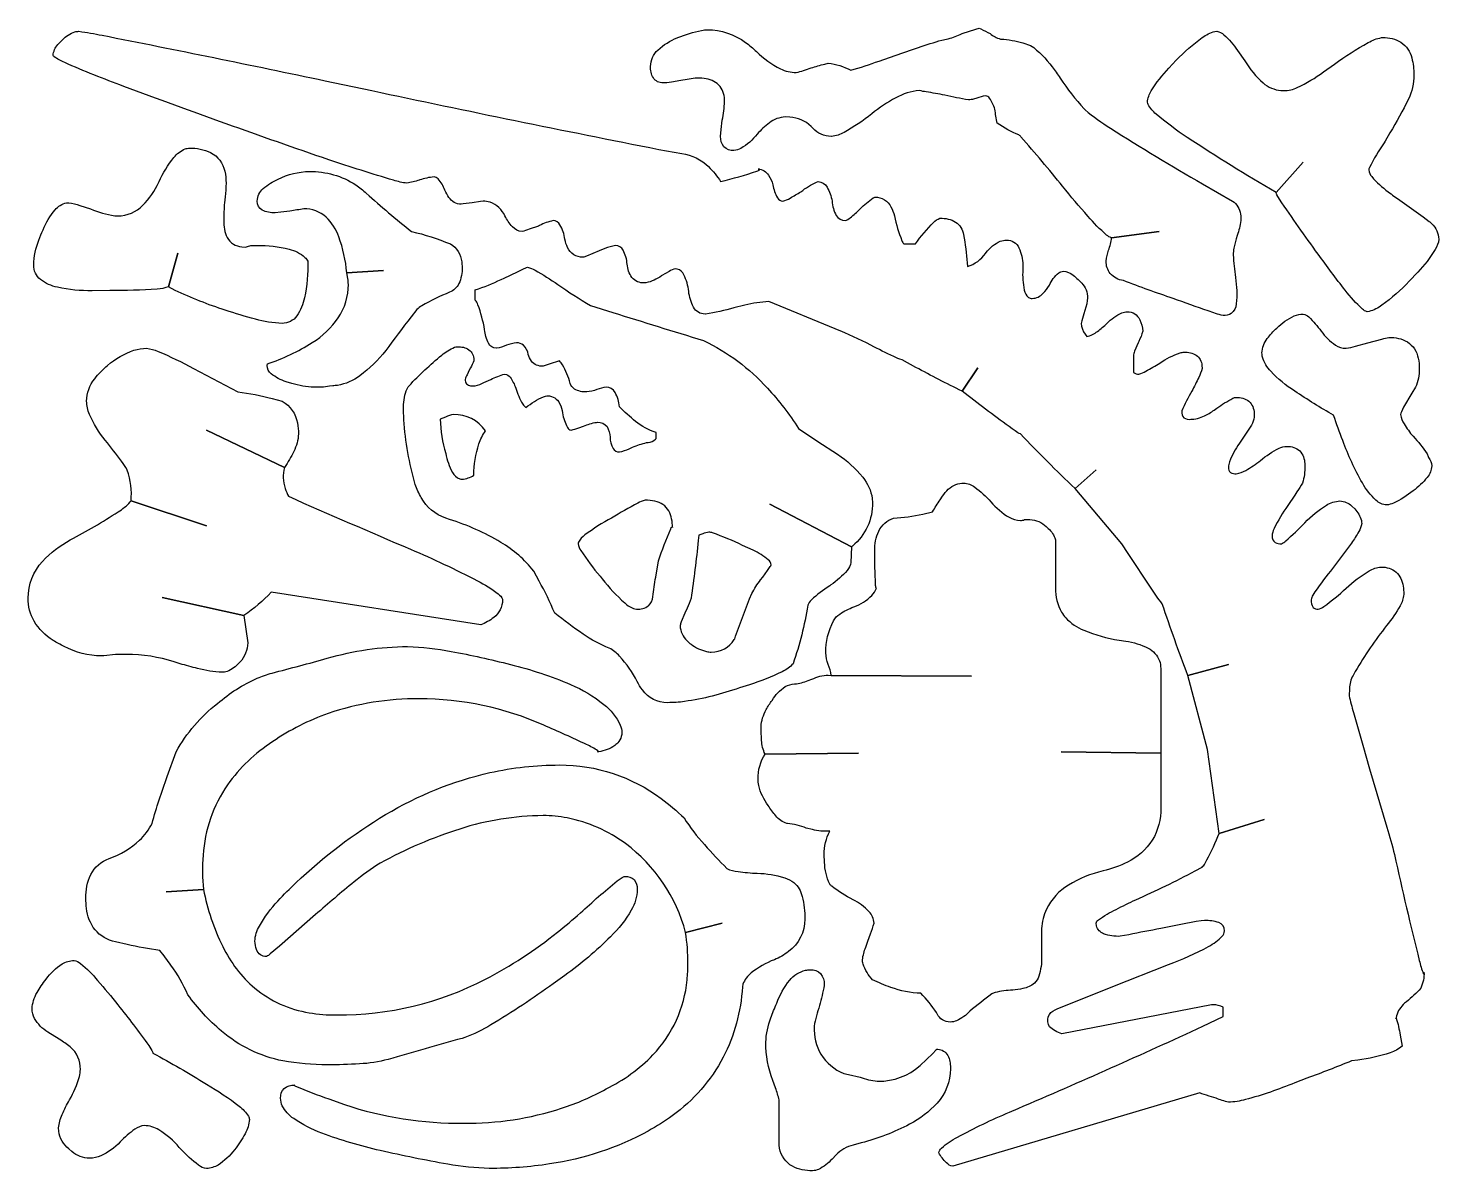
# Model space of a CAD drawing. Header units: metres. Extents: x 0 to 6.29, y 0 to 1.67.
# Drawn here: x 2.175 to 3.986, y 0.119 to 1.586 of the extents above; entities that cross this region are included whole.
import ezdxf

# ---------------------------------------------------------------- set-up
doc = ezdxf.new("R2010")
doc.units = ezdxf.units.M

msp = doc.modelspace()

# ---------------------------------------------------------------- linework, layer by layer
at = {"layer": 'Layer 1', "color": 0}
for points in [[(3.967, 0.374, -0.1263), (3.96275, 0.35359), (3.961, 0.351, -0.0372), (3.942, 0.334, 0.1289), (3.93153, 0.31796, 0.0637), (3.931, 0.314), (3.93114, 0.31508), (3.93148, 0.31473, -0.0325), (3.93637, 0.29321), (3.939, 0.279, -0.1068), (3.92345, 0.27044, -0.045), (3.88206, 0.26118), (3.874, 0.26, -0.0097), (3.81652, 0.23778), (3.801, 0.232, -0.0343), (3.73783, 0.21039, -0.0565), (3.716, 0.207, -0.025), (3.7, 0.212), (3.69101, 0.21491, -0.0166), (3.679, 0.219), (3.362, 0.125, -0.1886), (3.35379, 0.12934, -0.0579), (3.344, 0.142, -0.1878), (3.34766, 0.14819, -0.0604), (3.36804, 0.16218, -0.0247), (3.43465, 0.19412), (3.446, 0.199, 0.0074), (3.68319, 0.30466), (3.709, 0.317), (3.709, 0.329, 0.132), (3.69642, 0.33196), (3.694, 0.332), (3.502, 0.295, -0.1047), (3.486, 0.304, -0.1941), (3.48451, 0.31654, -0.1915), (3.49347, 0.32575), (3.496, 0.327), (3.56764, 0.35556), (3.639, 0.384, 0.0391), (3.69053, 0.40704, 0.0813), (3.70778, 0.42001, 0.1751), (3.711, 0.427, 0.3303), (3.70356, 0.4376, 0.1007), (3.68503, 0.44014), (3.681, 0.44, 0.015), (3.629, 0.43, 0.0056), (3.58801, 0.42207), (3.577, 0.42, -0.0992), (3.55574, 0.42333, -0.2509), (3.54637, 0.43351), (3.546, 0.437, -0.1894), (3.54904, 0.441, -0.0465), (3.57165, 0.45456, -0.0095), (3.597, 0.467, 0.0162), (3.67329, 0.50393), (3.682, 0.509, 0.1359), (3.68605, 0.51383, 0.0283), (3.70235, 0.54816), (3.704, 0.552), (3.762, 0.57), (3.704, 0.552), (3.689, 0.66), (3.664, 0.755), (3.716, 0.769), (3.664, 0.755, -0.0128), (3.631, 0.847, -0.0284), (3.61666, 0.86708), (3.58727, 0.91146), (3.579, 0.924), (3.519, 0.995), (3.546, 1.019), (3.519, 0.995, -0.0109), (3.449, 1.065, -0.0833), (3.44204, 1.06893, -0.0104), (3.3817, 1.1141), (3.374, 1.12), (3.394, 1.15), (3.374, 1.12, -0.012), (3.31474, 1.15053), (3.297, 1.16, -0.0565), (3.28616, 1.16437, -0.0095), (3.257, 1.179, 0.0247), (3.21171, 1.19976), (3.211, 1.2), (3.126, 1.235, 0.0487), (3.09506, 1.23041), (3.081, 1.227, -0.0349), (3.04461, 1.21903), (3.044, 1.219, -0.2819), (3.02927, 1.22784, -0.0969), (3.023, 1.248, 0.0816), (3.01691, 1.26934, 0.2255), (3.0083, 1.27677), (3.006, 1.277, 0.1116), (2.99783, 1.27378), (2.98847, 1.26828), (2.988, 1.268, -0.1056), (2.96811, 1.25915), (2.966, 1.259, -0.2406), (2.95009, 1.26592, -0.1364), (2.944, 1.283, 0.105), (2.93872, 1.30105, 0.2745), (2.929, 1.307, 0.0618), (2.91544, 1.30297), (2.908, 1.3), (2.90005, 1.29663), (2.89179, 1.29321, -0.0815), (2.887, 1.292, -0.3034), (2.86753, 1.30435, -0.0678), (2.864, 1.315, 0.0954), (2.85767, 1.3335, 0.2637), (2.849, 1.339, 0.054), (2.83158, 1.33271), (2.83, 1.332), (2.81801, 1.32781, -0.0509), (2.809, 1.325, -0.2079), (2.79657, 1.33116, -0.0682), (2.787, 1.345, 0.2039), (2.76791, 1.36262, 0.0787), (2.759, 1.364), (2.75551, 1.36352), (2.745, 1.362), (2.73332, 1.36034), (2.731, 1.36, -0.2492), (2.71516, 1.36865, -0.0616), (2.71, 1.378, 0.1019), (2.70117, 1.39252, 0.1887), (2.696, 1.395, 0.0624), (2.67764, 1.39119), (2.677, 1.391, -0.0406), (2.661, 1.387, -0.0459), (2.64417, 1.39083, -0.0092), (2.561, 1.417, -0.0063), (2.29759, 1.51133, -0.0162), (2.22181, 1.54195, -0.0594), (2.20785, 1.54969, -0.19), (2.207, 1.551, -0.1717), (2.21303, 1.56491, -0.0411), (2.219, 1.571, -0.131), (2.23497, 1.58132, -0.0657), (2.24, 1.582, -0.0206), (2.26994, 1.57692, -0.0037), (2.55639, 1.51848), (2.616, 1.506, 0.0041), (2.98477, 1.43038), (3.014, 1.425, -0.168), (3.04845, 1.40823, -0.0616), (3.064, 1.389, 0.0174), (3.11066, 1.40248, 0.1418), (3.11443, 1.40448, 0.314), (3.11278, 1.40499), (3.112, 1.405, -0.2634), (3.1255, 1.39719, -0.0744), (3.131, 1.385, 0.0918), (3.13696, 1.36835, 0.2601), (3.144, 1.364, 0.0789), (3.15314, 1.36793, 0.0144), (3.167, 1.376, -0.0599), (3.18713, 1.38853), (3.189, 1.389, -0.2632), (3.20056, 1.38204, -0.0985), (3.207, 1.364, 0.1118), (3.21251, 1.34567, 0.27), (3.224, 1.339, 0.1158), (3.23039, 1.34266, 0.0317), (3.243, 1.354, -0.0375), (3.25994, 1.36819, -0.1204), (3.262, 1.369, -0.2983), (3.28269, 1.35653, -0.0637), (3.287, 1.345, 0.0379), (3.29671, 1.31318, 0.0532), (3.299, 1.309), (3.314, 1.309, -0.0342), (3.33746, 1.33671, -0.1284), (3.34528, 1.34193), (3.346, 1.342, -0.1468), (3.36572, 1.33711, -0.2036), (3.376, 1.321), (3.37667, 1.31632, -0.0183), (3.381, 1.28, 0.1633), (3.4042, 1.29692), (3.405, 1.298, -0.1321), (3.42306, 1.31249, -0.0909), (3.431, 1.314, -0.3027), (3.44703, 1.30385, -0.1047), (3.45186, 1.28195), (3.452, 1.276, 0.0707), (3.45374, 1.24985, 0.1768), (3.45922, 1.24043, 0.1551), (3.464, 1.239, 0.2013), (3.47778, 1.2455, 0.0573), (3.486, 1.256, -0.1177), (3.49801, 1.2717, -0.1533), (3.504, 1.274, -0.1595), (3.5164, 1.26889, -0.0476), (3.529, 1.257, -0.2202), (3.53472, 1.2366), (3.534, 1.232), (3.53027, 1.21927, 0.036), (3.527, 1.207, 0.1451), (3.53193, 1.19318), (3.534, 1.19, 0.1209), (3.54779, 1.19674, 0.025), (3.56, 1.207, -0.1029), (3.57903, 1.22059, -0.0902), (3.586, 1.222, -0.3073), (3.60205, 1.2117, -0.0863), (3.606, 1.197, -0.0434), (3.60084, 1.18389), (3.6, 1.182), (3.5955, 1.17125, 0.0817), (3.594, 1.165), (3.594, 1.144, 0.1978), (3.601, 1.142, 0.091), (3.60995, 1.1456, 0.0127), (3.628, 1.156, -0.074), (3.65383, 1.16913, -0.0657), (3.659, 1.17, -0.1474), (3.67454, 1.1663, -0.2315), (3.68179, 1.15294), (3.682, 1.149, -0.0637), (3.67777, 1.13764, -0.0147), (3.669, 1.12, 0.0344), (3.65612, 1.09454), (3.656, 1.094, 0.2247), (3.65886, 1.08584, 0.1962), (3.66779, 1.08389), (3.669, 1.084, 0.1213), (3.68756, 1.08956, 0.0337), (3.701, 1.098, -0.0418), (3.72169, 1.11085, -0.0971), (3.726, 1.112, -0.1801), (3.74213, 1.10704, -0.2061), (3.74891, 1.09172), (3.749, 1.089, -0.0868), (3.747, 1.079, -0.0259), (3.74028, 1.0685), (3.73, 1.053, 0.0575), (3.71742, 1.02942, 0.0803), (3.716, 1.022, 0.2729), (3.71879, 1.01546, 0.1383), (3.726, 1.014, 0.1096), (3.73818, 1.01823, 0.0454), (3.757, 1.031, -0.065), (3.78099, 1.0466, -0.0997), (3.791, 1.049, -0.2005), (3.80742, 1.04323, -0.1865), (3.8139, 1.02694), (3.814, 1.024, -0.0813), (3.811, 1.002, -0.0388), (3.80395, 0.99082), (3.80108, 0.98654), (3.792, 0.973, 0.0452), (3.77452, 0.94354, 0.0959), (3.772, 0.934, 0.2837), (3.77598, 0.92569, 0.132), (3.784, 0.924, 0.1072), (3.78949, 0.92768, 0.0186), (3.814, 0.951, -0.0651), (3.84178, 0.97357, -0.1283), (3.859, 0.979, -0.1809), (3.87423, 0.97248), (3.878, 0.969, -0.1247), (3.88659, 0.95384, -0.0523), (3.887, 0.95, -0.11), (3.88322, 0.93963, -0.0267), (3.874, 0.925), (3.847, 0.889, 0.033), (3.82448, 0.85816, 0.1085), (3.822, 0.852, 0.1864), (3.82475, 0.8424, 0.2163), (3.831, 0.84, 0.1202), (3.83847, 0.84353, 0.0322), (3.867, 0.867, -0.0576), (3.89659, 0.88915, -0.12), (3.912, 0.894, -0.186), (3.9311, 0.88773, -0.1733), (3.94015, 0.8697, -0.0429), (3.941, 0.859, -0.1156), (3.93632, 0.84443, -0.0446), (3.919, 0.819, 0.0349), (3.87884, 0.7602), (3.876, 0.755, 0.1256), (3.87131, 0.73818), (3.871, 0.729, 0.0258), (3.87647, 0.70752), (3.88841, 0.66527), (3.897, 0.635), (3.91938, 0.56012, -0.0154), (3.929, 0.525, 0.006), (3.96098, 0.38876, 0.0423), (3.9661, 0.37221), (3.9665, 0.37176, 0.4443), (3.96696, 0.37279), (3.967, 0.374)], [(3.732, 1.339, -0.0606), (3.727, 1.32), (3.72592, 1.31569), (3.72306, 1.30337, 0.0469), (3.722, 1.295, 0.024), (3.725, 1.266, -0.0631), (3.726, 1.232, -0.232), (3.71956, 1.21974, -0.1491), (3.709, 1.217, -0.0303), (3.68997, 1.22294, -0.0048), (3.645, 1.239, -0.0127), (3.58116, 1.26193), (3.581, 1.262, -0.1747), (3.56416, 1.271, -0.1777), (3.559, 1.287, -0.0299), (3.562, 1.301, 0.0598), (3.566, 1.31687), (3.566, 1.317), (3.627, 1.325), (3.566, 1.317, -0.1409), (3.55954, 1.32045, -0.039), (3.5356, 1.34453, -0.0105), (3.503, 1.383, 0.011), (3.44959, 1.44653, 0.0697), (3.447, 1.449, -0.0602), (3.419, 1.464, -0.0136), (3.416, 1.482, 0.0751), (3.40933, 1.49607, 0.2372), (3.404, 1.499, 0.079), (3.393, 1.496), (3.38883, 1.49509, -0.0556), (3.382, 1.494, -0.0121), (3.352, 1.5, 0.0106), (3.32802, 1.50424, -0.0427), (3.319, 1.506, 0.1034), (3.28888, 1.49663, 0.0491), (3.258, 1.476, -0.0414), (3.22237, 1.45222, -0.1055), (3.20647, 1.44701), (3.206, 1.447, -0.202), (3.18232, 1.45755), (3.18, 1.46, 0.1806), (3.15296, 1.47174), (3.147, 1.472, 0.1561), (3.12656, 1.46454, 0.0603), (3.111, 1.45, -0.0903), (3.0899, 1.43168, -0.119), (3.081, 1.429, -0.2143), (3.06821, 1.43368, -0.1902), (3.064, 1.447), (3.06479, 1.45601), (3.066, 1.468, 0.0434), (3.069, 1.492, 0.1729), (3.06318, 1.51135, 0.1816), (3.0455, 1.521, 0.0475), (3.034, 1.522, 0.0123), (3.013, 1.519), (3.00098, 1.51692), (2.99472, 1.51585, -0.1719), (2.992, 1.516, -0.2512), (2.97868, 1.52066, -0.1678), (2.97404, 1.53515), (2.974, 1.537, -0.2064), (2.98351, 1.55802, -0.091), (3.00829, 1.57369), (3.009, 1.574, -0.0368), (3.03947, 1.58325, -0.0442), (3.047, 1.584, -0.1623), (3.09602, 1.56764, -0.0349), (3.11, 1.556, 0.0805), (3.14065, 1.53394, 0.1088), (3.161, 1.529, 0.0234), (3.18, 1.535, -0.0257), (3.19764, 1.53989), (3.202, 1.541, -0.0971), (3.231, 1.532, 0.0164), (3.26751, 1.54388), (3.288, 1.551, -0.0167), (3.34811, 1.57071), (3.354, 1.572, 0.0463), (3.37148, 1.57796), (3.374, 1.579), (3.39164, 1.58463), (3.396, 1.586), (3.39804, 1.58505, -0.0246), (3.41, 1.579, 0.095), (3.42316, 1.57209), (3.424, 1.572, -0.0633), (3.45186, 1.56701), (3.462, 1.564, -0.0761), (3.48945, 1.53656, -0.0149), (3.5, 1.522, 0.0381), (3.53061, 1.48242), (3.532, 1.481, 0.0322), (3.56453, 1.45764, 0.012), (3.68281, 1.38605), (3.721, 1.364, -0.2305), (3.7314, 1.34732, -0.0403), (3.732, 1.339)], [(3.986, 1.315, -0.1239), (3.98138, 1.30176, -0.0506), (3.9589, 1.27267), (3.948, 1.261, -0.0427), (3.91303, 1.23036, -0.0972), (3.89675, 1.22229), (3.894, 1.222, -0.1472), (3.88802, 1.22539, -0.0425), (3.86599, 1.2495, -0.0148), (3.831, 1.296, -0.0108), (3.7817, 1.36632), (3.77817, 1.37217, -0.091), (3.777, 1.375), (3.812, 1.414), (3.777, 1.375, -0.0144), (3.66313, 1.44571, -0.0336), (3.62314, 1.47577, -0.089), (3.61282, 1.48787, -0.109), (3.612, 1.491, -0.1243), (3.61689, 1.50548, -0.0524), (3.63946, 1.53479), (3.649, 1.545, -0.0444), (3.68232, 1.57405, -0.1013), (3.69843, 1.58176), (3.701, 1.582, -0.1709), (3.71013, 1.57769, -0.0572), (3.72754, 1.55749), (3.737, 1.544, 0.0842), (3.76035, 1.51587, 0.1578), (3.78339, 1.506), (3.787, 1.506, 0.1173), (3.80432, 1.50991, 0.0489), (3.83801, 1.52991), (3.852, 1.54, -0.0274), (3.89552, 1.56757, -0.0855), (3.91234, 1.5739), (3.914, 1.574, -0.1475), (3.93743, 1.568, -0.1834), (3.95132, 1.54781, -0.0702), (3.954, 1.526, -0.1203), (3.947, 1.495, -0.0195), (3.92325, 1.45158), (3.91718, 1.44104), (3.916, 1.439, 0.0364), (3.89703, 1.40708, 0.0782), (3.896, 1.404, 0.1565), (3.89999, 1.39549, 0.0582), (3.92106, 1.376, 0.0118), (3.936, 1.365), (3.96587, 1.344), (3.97383, 1.338, -0.0725), (3.977, 1.335, -0.2017), (3.986, 1.315)], [(2.534, 1.287, -0.0557), (2.52969, 1.23978, -0.1048), (2.51997, 1.21677, -0.246), (2.501, 1.207, -0.0592), (2.46667, 1.2124, -0.0182), (2.428, 1.224, -0.0341), (2.36363, 1.24943), (2.355, 1.254), (2.367, 1.297), (2.355, 1.254, -0.0765), (2.34062, 1.25111, -0.0206), (2.27986, 1.24907), (2.257, 1.249, -0.0593), (2.21259, 1.25331, -0.1128), (2.19083, 1.26324, -0.2325), (2.182, 1.282, -0.0855), (2.18871, 1.31397, -0.0175), (2.194, 1.327, -0.0806), (2.20943, 1.35278, -0.1708), (2.22419, 1.36178), (2.227, 1.362, -0.0606), (2.24142, 1.35847), (2.255, 1.354, 0.0667), (2.28612, 1.3452), (2.29, 1.345, 0.2005), (2.32224, 1.35858, 0.0881), (2.34267, 1.38832), (2.343, 1.389, -0.0636), (2.3621, 1.42009, -0.1315), (2.37661, 1.43108, -0.0822), (2.382, 1.432, -0.1206), (2.40921, 1.42638, -0.225), (2.42731, 1.40234, -0.0602), (2.429, 1.387, -0.0192), (2.42769, 1.36941), (2.427, 1.362, 0.0239), (2.426, 1.339, 0.1244), (2.43048, 1.31735, 0.2574), (2.44937, 1.30526), (2.454, 1.305), (2.45637, 1.30563), (2.461, 1.307), (2.469, 1.307, -0.068), (2.50994, 1.30238, -0.1245), (2.53023, 1.2917, -0.0601), (2.534, 1.287)], [(2.732, 1.279, -0.12), (2.72791, 1.25807, -0.1732), (2.716, 1.247, 0.0315), (2.6803, 1.22968, 0.0554), (2.674, 1.225), (2.66656, 1.21529, 0.0072), (2.634, 1.172, -0.0641), (2.60075, 1.13979, -0.12), (2.57226, 1.12744, -0.0348), (2.566, 1.127), (2.56188, 1.12637), (2.554, 1.125), (2.542, 1.125, -0.0631), (2.51343, 1.12993), (2.506, 1.132, -0.084), (2.48703, 1.14227, -0.2368), (2.48171, 1.15287), (2.482, 1.155, 0.0623), (2.53972, 1.18239, 0.0998), (2.573, 1.2142, 0.1509), (2.586, 1.257, 0.0372), (2.58537, 1.2645), (2.584, 1.272), (2.631, 1.275), (2.584, 1.272, 0.0653), (2.57377, 1.3182, 0.1173), (2.55736, 1.34356, 0.1907), (2.529, 1.354, 0.0164), (2.511, 1.351), (2.49946, 1.34974), (2.492, 1.349, -0.1291), (2.47548, 1.35238, -0.2862), (2.469, 1.364, -0.2145), (2.47679, 1.38015, -0.083), (2.496, 1.392, -0.1194), (2.536, 1.402, -0.151), (2.59557, 1.38478, -0.0423), (2.609, 1.374, 0.0118), (2.667, 1.325, -0.0424), (2.717, 1.309, -0.2381), (2.73153, 1.28609, -0.0351), (2.732, 1.279)], [(3.259, 0.977, -0.2283), (3.23335, 0.92115), (3.232, 0.92), (3.127, 0.975), (3.232, 0.92), (3.231, 0.9, -0.1618), (3.2265, 0.88993, -0.0651), (3.20554, 0.87112), (3.204, 0.87, 0.0484), (3.18059, 0.85199, 0.1341), (3.176, 0.845, -0.0425), (3.157, 0.77, -0.0995), (3.14315, 0.75981, -0.0403), (3.10093, 0.7431), (3.088, 0.739, -0.0496), (3.01777, 0.72151, -0.0317), (2.996, 0.72, -0.2465), (2.96354, 0.7364, -0.0477), (2.957, 0.747, 0.0656), (2.93429, 0.77978, 0.0837), (2.921, 0.79, -0.0597), (2.88742, 0.80801, -0.0217), (2.851, 0.835, 0.0288), (2.83096, 0.87609), (2.824, 0.889, 0.0927), (2.78197, 0.92577, 0.0574), (2.71601, 0.95536), (2.711, 0.957, -0.1875), (2.67962, 0.98324, -0.0494), (2.672, 1, -0.0547), (2.65736, 1.08336), (2.657, 1.097, -0.0889), (2.66022, 1.12035, -0.0822), (2.664, 1.127, -0.0323), (2.70589, 1.16617, -0.0783), (2.72243, 1.17633, -0.0791), (2.726, 1.177, -0.1574), (2.74085, 1.17321, -0.2391), (2.74697, 1.16023), (2.747, 1.159, -0.0643), (2.74263, 1.14988), (2.741, 1.147), (2.73837, 1.141, 0.0528), (2.736, 1.135, 0.427), (2.74298, 1.12701, 0.0657), (2.749, 1.127, 0.0626), (2.76004, 1.13099), (2.769, 1.135, -0.0445), (2.78683, 1.14199), (2.787, 1.142, -0.239), (2.79376, 1.13781, -0.062), (2.801, 1.124, 0.0763), (2.80997, 1.10338, 0.0696), (2.814, 1.099, -0.071), (2.83677, 1.11286, -0.0837), (2.842, 1.114, -0.292), (2.85728, 1.10417, -0.0872), (2.861, 1.092, 0.0832), (2.86739, 1.07351, 0.2487), (2.872, 1.07, 0.032), (2.88184, 1.07295), (2.888, 1.075, -0.0687), (2.90463, 1.07994), (2.906, 1.08, -0.2608), (2.91811, 1.07441, -0.1317), (2.922, 1.061, 0.121), (2.92582, 1.04652, 0.2713), (2.934, 1.042, 0.0678), (2.94668, 1.04613), (2.951, 1.048, -0.0548), (2.969, 1.05386), (2.971, 1.054, 0.2078), (2.98033, 1.05835), (2.981, 1.059), (2.981, 1.067, -0.0997), (2.95487, 1.08116, -0.0307), (2.934, 1.1, 0.1118), (2.92849, 1.11833, 0.27), (2.917, 1.125, 0.0632), (2.905, 1.122, -0.0743), (2.892, 1.119, -0.146), (2.87638, 1.12269, -0.1827), (2.871, 1.13, 0.0551), (2.861, 1.15383, 0.0572), (2.857, 1.159, -0.0144), (2.836, 1.152, -0.2453), (2.82111, 1.15858, -0.0924), (2.817, 1.167, 0.1752), (2.81075, 1.17915, 0.1761), (2.802, 1.182, 0.0509), (2.789, 1.179, -0.0788), (2.77626, 1.17501), (2.776, 1.175, -0.2831), (2.76599, 1.18143, -0.0986), (2.761, 1.199, 0.0465), (2.75235, 1.23096, 0.0655), (2.749, 1.237), (2.749, 1.25, 0.0285), (2.78219, 1.26331), (2.786, 1.265), (2.80314, 1.2733), (2.81193, 1.27754, -0.0771), (2.816, 1.279, -0.1033), (2.82572, 1.27535, -0.0219), (2.855, 1.257, 0.0221), (2.897, 1.23), (2.92566, 1.22106, 0.0026), (3.042, 1.185, -0.0968), (3.12399, 1.12402, -0.0447), (3.164, 1.072), (3.18895, 1.05553), (3.214, 1.039, -0.0759), (3.24639, 1.00945, -0.1327), (3.25867, 0.98217), (3.259, 0.977)], [(3.977, 1.024, -0.1588), (3.97114, 1.00931, -0.0714), (3.953, 0.992, -0.0561), (3.92797, 0.97625, -0.0986), (3.919, 0.974, -0.1772), (3.90536, 0.97996, -0.0803), (3.88795, 1.00208, -0.0417), (3.86271, 1.05643, -0.0104), (3.851, 1.089, -0.0176), (3.801, 1.12, -0.0603), (3.77025, 1.14552, -0.1225), (3.75963, 1.16377, -0.0582), (3.759, 1.169, -0.1526), (3.76585, 1.18747, -0.0546), (3.778, 1.201, -0.0878), (3.80047, 1.21655, -0.0976), (3.812, 1.219, -0.1739), (3.81918, 1.21521, -0.0398), (3.835, 1.197, 0.0858), (3.85328, 1.17923, 0.1416), (3.867, 1.175, 0.0433), (3.87911, 1.17781), (3.895, 1.182), (3.91302, 1.1868, -0.0371), (3.922, 1.189, -0.1407), (3.94567, 1.18326, -0.2069), (3.95963, 1.16234, -0.0558), (3.961, 1.149, -0.116), (3.956, 1.125), (3.95152, 1.11755), (3.94079, 1.09933), (3.93797, 1.09361, 0.0909), (3.937, 1.09, 0.1236), (3.94148, 1.07786, 0.0395), (3.953, 1.062, -0.0504), (3.97091, 1.0395, -0.0485), (3.973, 1.035, -0.1223), (3.977, 1.024)], [(2.784, 0.852, -0.2308), (2.7727, 0.82945, -0.0812), (2.756, 0.82), (2.487, 0.862, -0.0609), (2.452, 0.832), (2.347, 0.855), (2.452, 0.832), (2.457, 0.797, -0.1763), (2.44685, 0.77199), (2.446, 0.771, -0.1146), (2.43022, 0.76004, -0.0811), (2.424, 0.759, -0.0561), (2.39251, 0.76391, -0.0113), (2.37, 0.77, 0.0726), (2.30894, 0.78194), (2.305, 0.782), (2.287, 0.782), (2.272, 0.78034), (2.269, 0.78, -0.1145), (2.22114, 0.79216, -0.0248), (2.207, 0.8, -0.1156), (2.18257, 0.82457, -0.1349), (2.175, 0.854, -0.1869), (2.19342, 0.90144, -0.0867), (2.229, 0.929, 0.0223), (2.29035, 0.96495, 0.0638), (2.30606, 0.9777), (2.307, 0.979), (2.404, 0.947), (2.307, 0.979, 0.1111), (2.3022, 1.01847), (2.302, 1.019, 0.0454), (2.29474, 1.0299, 0.0097), (2.274, 1.057, -0.074), (2.25363, 1.09009, -0.0925), (2.25, 1.107, -0.1638), (2.26035, 1.13581, -0.0602), (2.277, 1.153, -0.0993), (2.31077, 1.17245, -0.0743), (2.327, 1.175, -0.0787), (2.34166, 1.17102, -0.0306), (2.387, 1.149), (2.444, 1.119, -0.0415), (2.48824, 1.11045), (2.501, 1.107, -0.224), (2.52063, 1.07917, -0.0521), (2.522, 1.065, -0.1086), (2.51594, 1.04263, -0.0367), (2.504, 1.022), (2.404, 1.07), (2.504, 1.022, 0.1531), (2.50502, 0.99515, 0.0332), (2.509, 0.985, 0.0039), (2.666, 0.917, -0.0199), (2.75165, 0.87654, -0.0472), (2.77848, 0.85959, -0.1448), (2.78391, 0.85279), (2.784, 0.852)], [(2.762, 1.069, 0.2548), (2.721, 1.09, 0.0645), (2.71082, 1.08671), (2.704, 1.084, 0.0657), (2.711, 1.04, 0.0783), (2.71971, 1.01571, 0.1851), (2.72896, 1.00744, 0.0727), (2.732, 1.007, 0.1353), (2.747, 1.012, -0.0743), (2.7536, 1.05221, -0.0675), (2.762, 1.069)], [(3.629, 0.585, -0.1414), (3.61818, 0.54354, -0.1375), (3.58646, 0.51541, -0.0592), (3.555, 0.504, 0.0783), (3.51054, 0.48575, 0.1449), (3.48235, 0.45486, 0.0895), (3.476, 0.43), (3.476, 0.394, -0.0887), (3.47246, 0.36885, -0.1062), (3.467, 0.36, -0.1346), (3.45207, 0.35293, -0.0383), (3.439, 0.351, 0.0503), (3.4163, 0.34784, 0.0593), (3.412, 0.346, 0.0065), (3.384, 0.324, -0.1023), (3.36677, 0.31152, -0.0929), (3.359, 0.31, -0.2893), (3.34185, 0.32042), (3.341, 0.322, 0.049), (3.321, 0.347, -0.0824), (3.2826, 0.35442, -0.0254), (3.259, 0.364, -0.0954), (3.2469, 0.38447, -0.0717), (3.246, 0.39, -0.0507), (3.25025, 0.40601), (3.253, 0.414), (3.25635, 0.42333, 0.0249), (3.261, 0.437, 0.1869), (3.25441, 0.45182, 0.082), (3.234, 0.467, -0.041), (3.20669, 0.48427, -0.0648), (3.204, 0.487, -0.0981), (3.19733, 0.51503), (3.197, 0.525, -0.1176), (3.204, 0.555, -0.0823), (3.18178, 0.55715), (3.174, 0.559, 0.0563), (3.14973, 0.56498), (3.149, 0.565, -0.1457), (3.1348, 0.57465, -0.0466), (3.125, 0.588, -0.1005), (3.11285, 0.61386, -0.0509), (3.112, 0.622, -0.1488), (3.121, 0.654), (3.241, 0.655), (3.121, 0.654, -0.103), (3.11662, 0.67162, -0.022), (3.116, 0.689, -0.1232), (3.12251, 0.71108, -0.0324), (3.13, 0.723, -0.1182), (3.14694, 0.74057, -0.1329), (3.159, 0.744, 0.0613), (3.17648, 0.74841), (3.181, 0.75, -0.1113), (3.20221, 0.75534), (3.206, 0.755), (3.386, 0.754), (3.206, 0.755, 0.0583), (3.202, 0.769, -0.0604), (3.199, 0.784, -0.1336), (3.209, 0.825, -0.1566), (3.21687, 0.83382, -0.0548), (3.235, 0.843, 0.1117), (3.25802, 0.85765, 0.0904), (3.264, 0.867), (3.26381, 0.86684, -0.1075), (3.26297, 0.87175, -0.0166), (3.262, 0.915, -0.115), (3.26689, 0.9403, -0.1986), (3.286, 0.957, 0.0493), (3.32337, 0.96214), (3.336, 0.965, -0.0191), (3.34593, 0.98046), (3.349, 0.985, -0.1614), (3.36599, 1.00016, -0.0934), (3.376, 1.002, -0.1467), (3.39025, 0.99668, -0.0553), (3.411, 0.978, 0.0896), (3.43445, 0.95808, 0.1222), (3.449, 0.954, 0.1189), (3.454, 0.955), (3.461, 0.955, -0.2027), (3.48197, 0.946), (3.483, 0.945, -0.1345), (3.49325, 0.93154, -0.0792), (3.494, 0.927), (3.494, 0.867, 0.1389), (3.50163, 0.83628, 0.0463), (3.507, 0.829, 0.1109), (3.53024, 0.81298, 0.0602), (3.57563, 0.80035), (3.584, 0.799, -0.0851), (3.61282, 0.78998, -0.1869), (3.6274, 0.77391, -0.0854), (3.629, 0.764), (3.629, 0.655), (3.501, 0.657), (3.629, 0.655), (3.629, 0.585)], [(3.002, 0.945, 0.128), (2.9975, 0.96619, 0.2205), (2.97969, 0.9787, 0.057), (2.967, 0.98, 0.0786), (2.95747, 0.97622, 0.0202), (2.924, 0.957, 0.0415), (2.88979, 0.9353, 0.1111), (2.88147, 0.92607, 0.0999), (2.881, 0.924, 0.1122), (2.88463, 0.91523, 0.0358), (2.90925, 0.88229), (2.912, 0.879, 0.046), (2.94082, 0.84808, 0.1066), (2.95378, 0.84029), (2.956, 0.84, 0.1746), (2.97128, 0.84448, 0.2035), (2.977, 0.856, -0.017), (2.98066, 0.88113), (2.984, 0.902, -0.0183), (2.99994, 0.9433, -0.1734), (3.00175, 0.94594, -0.2642), (3.002, 0.945)], [(3.129, 0.897, 0.2024), (3.12514, 0.90354, 0.0664), (3.10568, 0.91563), (3.092, 0.922, 0.0268), (3.05365, 0.93801, 0.0645), (3.049, 0.939, 0.067), (3.041, 0.937, -0.0802), (3.036, 0.935), (3.03525, 0.92826, -0.0104), (3.026, 0.854, -0.0384), (3.0208, 0.8412), (3.018, 0.835), (3.0135, 0.82362, 0.0524), (3.012, 0.819, 0.2014), (3.02081, 0.79961, 0.034), (3.026, 0.795, 0.097), (3.04586, 0.78562, 0.0502), (3.052, 0.785, 0.2651), (3.08138, 0.80105), (3.082, 0.802), (3.08326, 0.80552, -0.0138), (3.104, 0.86, -0.0595), (3.11536, 0.87757), (3.118, 0.881), (3.12424, 0.88976), (3.12778, 0.89474, 0.096), (3.129, 0.897)], [(2.957, 0.48, -0.125), (2.94927, 0.45375, -0.0675), (2.92268, 0.41956, -0.0394), (2.86374, 0.36966), (2.849, 0.359, -0.0229), (2.76907, 0.30635, -0.0473), (2.7354, 0.29002), (2.732, 0.289, 0.0021), (2.637, 0.262, -0.0548), (2.60025, 0.25624, -0.0175), (2.559, 0.255, -0.0439), (2.502, 0.26, -0.1273), (2.42301, 0.29842, -0.0621), (2.38, 0.345, 0.056), (2.35819, 0.38294, 0.013), (2.344, 0.402, -0.0301), (2.30184, 0.40963), (2.287, 0.413, -0.1671), (2.26075, 0.42843, -0.1407), (2.24983, 0.45589, -0.0334), (2.249, 0.469, -0.1214), (2.25543, 0.49932, -0.1845), (2.279, 0.52, 0.1041), (2.31808, 0.54338, 0.0857), (2.334, 0.565, -0.0221), (2.35341, 0.62501), (2.365, 0.657, -0.1021), (2.418, 0.719, -0.0727), (2.46898, 0.75145, -0.0372), (2.488, 0.758, 0.0046), (2.559, 0.777, -0.0713), (2.662, 0.792, -0.0425), (2.71804, 0.7859, -0.0178), (2.794, 0.769, -0.0425), (2.87125, 0.74334, -0.0684), (2.91404, 0.71786, -0.1172), (2.93507, 0.69131), (2.936, 0.689, -0.254), (2.93314, 0.67, -0.0686), (2.928, 0.665, -0.1143), (2.90748, 0.65706), (2.906, 0.657), (2.9068, 0.65713, 0.562), (2.90643, 0.65814, 0.0487), (2.89192, 0.66621, 0.0101), (2.837, 0.691, 0.106), (2.677, 0.725, 0.085), (2.56028, 0.70613, 0.0661), (2.489, 0.67, 0.096), (2.43094, 0.61456, 0.1339), (2.39945, 0.52421, 0.0451), (2.4, 0.48), (2.352, 0.477), (2.4, 0.48, 0.0647), (2.42466, 0.40693, 0.1021), (2.46587, 0.35345, 0.1342), (2.53569, 0.32191, 0.0432), (2.571, 0.319, 0.1213), (2.762, 0.365, 0.0516), (2.85447, 0.42529, 0.0123), (2.884, 0.45, -0.0179), (2.93113, 0.49105), (2.93747, 0.49551, -0.1144), (2.941, 0.497, -0.2082), (2.95291, 0.49286, -0.1922), (2.957, 0.48049), (2.957, 0.48)], [(3.172, 0.442, -0.2435), (3.1513, 0.40047, -0.0646), (3.133, 0.39, 0.0739), (3.10321, 0.37294, 0.1458), (3.09264, 0.35842), (3.092, 0.355, -0.1033), (3.06729, 0.26465, -0.1153), (3.00189, 0.18974, -0.0323), (2.971, 0.17, -0.0882), (2.84431, 0.12774, -0.0386), (2.767, 0.122, -0.0386), (2.71368, 0.12747, -0.0149), (2.627, 0.145, -0.0348), (2.552, 0.16726, -0.0636), (2.51592, 0.18593, -0.1242), (2.50121, 0.20232, -0.1104), (2.499, 0.212, -0.2143), (2.50368, 0.22479, -0.1902), (2.517, 0.229), (2.51654, 0.22891, 0.2097), (2.51837, 0.22764, 0.0162), (2.56083, 0.21133), (2.581, 0.204, 0.0818), (2.734, 0.18, 0.0803), (2.85985, 0.19921, 0.0455), (2.917, 0.224, 0.0846), (2.97705, 0.26775, 0.1695), (3.02093, 0.36402, 0.0261), (3.022, 0.385, 0.0387), (3.019, 0.425), (3.066, 0.437), (3.019, 0.425, 0.1679), (2.942, 0.539, 0.1071), (2.86696, 0.57203, 0.0476), (2.836, 0.575, 0.0754), (2.72906, 0.55779, 0.0487), (2.627, 0.514, 0.0344), (2.59349, 0.4898, 0.0113), (2.544, 0.448), (2.4975, 0.4075), (2.4855, 0.39737, -0.0499), (2.481, 0.394, -0.3457), (2.46817, 0.403, -0.074), (2.466, 0.414, -0.1191), (2.47176, 0.43304, -0.0606), (2.49565, 0.46532, -0.0196), (2.519, 0.489, -0.0548), (2.63383, 0.57627, -0.079), (2.76775, 0.6302, -0.055), (2.857, 0.64, -0.1625), (2.98771, 0.5969, -0.0359), (3.017, 0.572, 0.0464), (3.04333, 0.53773, 0.01), (3.072, 0.507, 0.0874), (3.08635, 0.50312, 0.0236), (3.111, 0.501, -0.0726), (3.1462, 0.49518, -0.0787), (3.158, 0.489, -0.1568), (3.16872, 0.47122, -0.0684), (3.172, 0.442)], [(2.459, 0.185, -0.1175), (2.45341, 0.1666, -0.0401), (2.44, 0.146, -0.0893), (2.41866, 0.12639, -0.1327), (2.404, 0.122, -0.144), (2.39366, 0.12624, -0.0487), (2.3706, 0.14731), (2.369, 0.149, 0.0807), (2.34282, 0.17141, 0.1293), (2.324, 0.177, 0.1413), (2.31202, 0.17235, 0.0489), (2.293, 0.156, -0.0962), (2.26815, 0.13805, -0.0999), (2.254, 0.135, -0.1653), (2.23117, 0.14358), (2.227, 0.147, -0.1897), (2.21425, 0.16978), (2.214, 0.174, -0.0897), (2.21866, 0.1912, -0.0288), (2.228, 0.21, 0.0574), (2.24075, 0.24013, 0.0605), (2.242, 0.249, 0.2324), (2.229, 0.278, 0.0227), (2.21488, 0.28787), (2.2, 0.297, -0.1213), (2.18311, 0.31463, -0.1216), (2.18, 0.327, -0.1216), (2.1863, 0.3477, -0.0449), (2.198, 0.365, -0.1), (2.21846, 0.38453, -0.1331), (2.234, 0.389, -0.1484), (2.24229, 0.38515, -0.0486), (2.26408, 0.3635, -0.0125), (2.29, 0.332, -0.0149), (2.32974, 0.27979), (2.33369, 0.27346, -0.104), (2.335, 0.27, -0.0176), (2.404, 0.23, -0.0367), (2.4459, 0.20181, -0.0886), (2.45778, 0.18908, -0.1228), (2.459, 0.185)], [(3.359, 0.25, -0.1857), (3.34188, 0.20582, -0.0896), (3.30663, 0.17874, -0.0564), (3.2446, 0.15481), (3.234, 0.152, 0.1344), (3.21233, 0.13945), (3.207, 0.134, -0.0888), (3.18966, 0.12079, -0.1051), (3.182, 0.119, -0.128), (3.15613, 0.12471, -0.2228), (3.13974, 0.14785), (3.139, 0.152), (3.139, 0.21, 0.043), (3.13443, 0.22527), (3.131, 0.235, -0.0971), (3.122, 0.284, -0.0816), (3.12843, 0.31521, -0.0217), (3.136, 0.334, -0.0838), (3.15265, 0.36359, -0.1698), (3.17303, 0.37642, -0.0489), (3.179, 0.377, -0.215), (3.19232, 0.37207, -0.1821), (3.19698, 0.35819), (3.197, 0.357, -0.0182), (3.191, 0.331, 0.0357), (3.18404, 0.30458), (3.184, 0.304, 0.1372), (3.19282, 0.26855, 0.1583), (3.222, 0.244), (3.22798, 0.24263), (3.243, 0.239, 0.0556), (3.26511, 0.23402), (3.266, 0.234, 0.186), (3.32, 0.254), (3.3365, 0.26975), (3.34025, 0.27369), (3.341, 0.27467), (3.341, 0.275, -0.2546), (3.35454, 0.26883, -0.1421), (3.35891, 0.25339), (3.359, 0.25)]]:
    msp.add_lwpolyline(points, format="xyb", close=True, dxfattribs=at)

doc.saveas('drawing.dxf')
